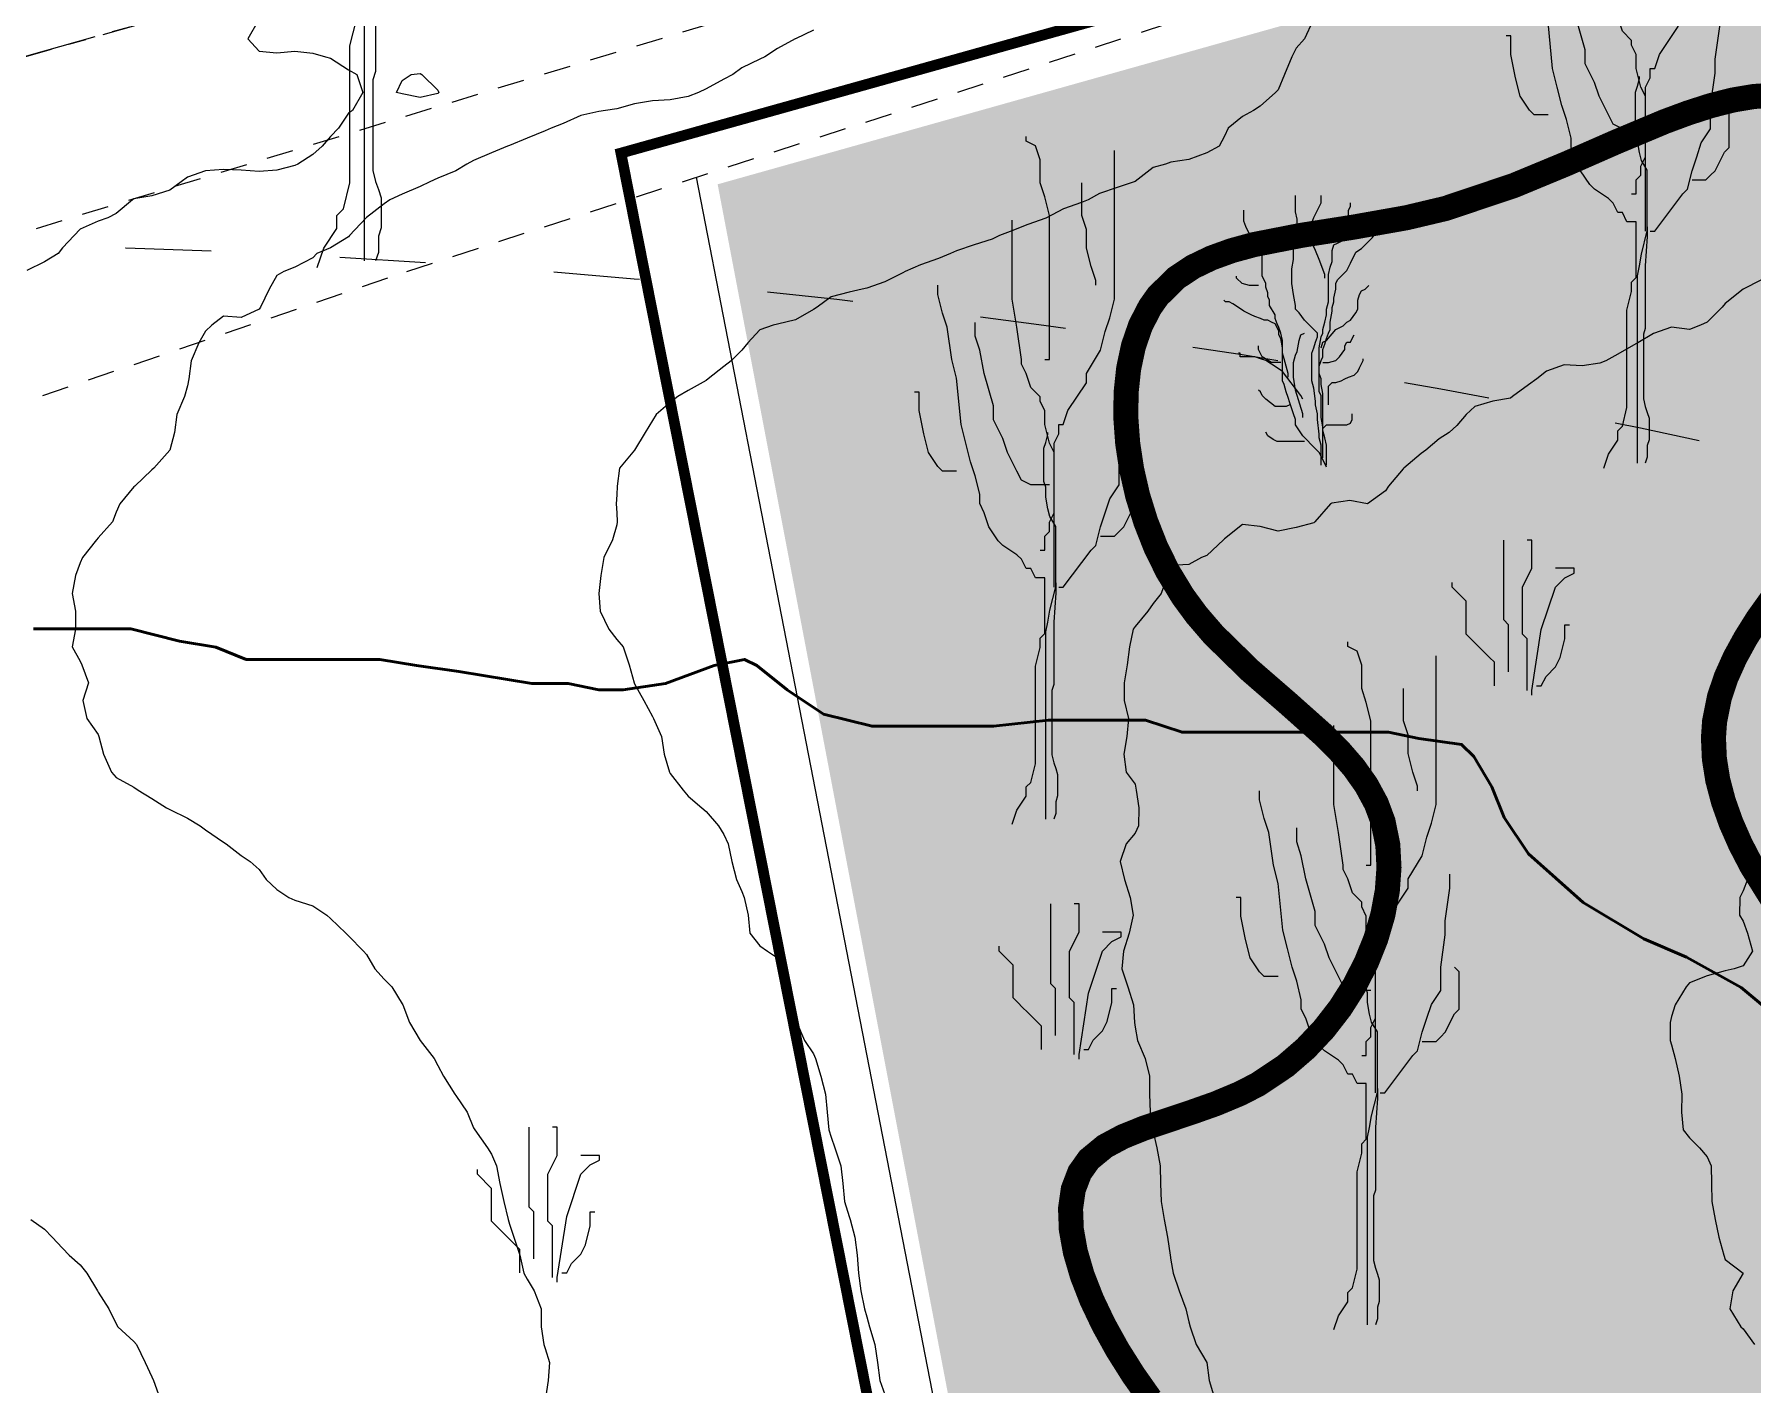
# Model space of a CAD drawing. Header units: centimetres. Extents: x 0 to 642158, y -847 to 649707.
# Drawn here: x 617004.47 to 617052.52, y 621337.13 to 621374.87 of the extents above; entities that cross this region are included whole.
import ezdxf

# ---------------------------------------------------------------- set-up
doc = ezdxf.new("R2010")
doc.units = ezdxf.units.CM
doc.header["$MEASUREMENT"] = 0
for name, pattern in [('ACAD_ISO03W100', [30, 12, -18]), ('ACAD_ISO08W100', [36, 24, -3, 6, -3]), ('CENTERX2', [4, 2.5, -0.5, 0.5, -0.5]), ('JIS_02_0.7', [1.35, 0.75, -0.6])]:
    doc.linetypes.add(name, pattern=pattern)
for name, color, linetype, lineweight in [('MEV_flux_V', 7, 'Continuous', 15), ('MEV_layout inondation', 5, 'Continuous', 15), ('MEV_legende 500e', 7, 'Continuous', 9), ('MEV_schema paysager_V', 7, 'Continuous', 20), ('MEV_vegetal_V', 7, 'Continuous', 25), ('WAL_parcellaire agricole', 7, 'JIS_02_0.7', 25), ('WAL_topographie 0.5', 253, 'Continuous', 20)]:
    doc.layers.add(name, color=color, linetype=linetype, lineweight=lineweight)
doc.layers.add('MEV_vegetal_Ha', color=104, linetype='Continuous', lineweight=15, transparency=0.31)
doc.layers.add('SPW_parcellaire cadastral', color=7, linetype='CENTERX2', lineweight=25, true_color=0xff0542)
doc.linetypes.add('FENCELINE1', pattern='A,6.35,-2.54,[133,ltypeshp.shx,S=2.54,R=0,X=-2.54,Y=0],-2.54,25.4', length=36.83)
picture_1 = doc.add_image_def('image2.png', size_in_pixel=(6614, 11023))

# ---------------------------------------------------------------- blocks, each defined once
blk = doc.blocks.new('legende vegetal')
for points in [[(617045.592, 621356.867), (617045.592, 621358.181), (617045.46, 621358.312), (617045.46, 621360.544)], [(617046.117, 621356.342), (617046.117, 621357.787), (617045.986, 621357.918), (617045.986, 621359.231), (617046.248, 621359.757), (617046.248, 621360.544), (617046.117, 621360.544)], [(617046.248, 621356.211), (617046.248, 621356.342), (617046.511, 621358.049), (617046.905, 621359.231), (617047.168, 621359.494), (617047.431, 621359.625), (617047.431, 621359.757), (617046.905, 621359.757)], [(617045.198, 621356.473), (617045.198, 621357.13), (617045.066, 621357.261), (617044.803, 621357.524), (617044.672, 621357.655), (617044.541, 621357.787), (617044.409, 621357.918), (617044.409, 621358.837), (617044.278, 621358.969), (617044.147, 621359.1), (617044.015, 621359.231), (617044.015, 621359.363)], [(617046.38, 621356.473), (617046.511, 621356.473), (617046.643, 621356.736), (617046.905, 621356.999), (617047.037, 621357.261), (617047.168, 621357.787), (617047.168, 621358.181), (617047.299, 621358.181)], [(617032.925, 621346.696), (617032.925, 621348.009), (617032.794, 621348.14), (617032.794, 621350.373)], [(617033.451, 621346.17), (617033.451, 621347.615), (617033.319, 621347.746), (617033.319, 621349.059), (617033.582, 621349.585), (617033.582, 621350.373), (617033.451, 621350.373)], [(617033.582, 621346.039), (617033.582, 621346.17), (617033.845, 621347.878), (617034.239, 621349.059), (617034.502, 621349.322), (617034.764, 621349.453), (617034.764, 621349.585), (617034.239, 621349.585)], [(617032.531, 621346.302), (617032.531, 621346.958), (617032.4, 621347.09), (617032.137, 621347.352), (617032.006, 621347.484), (617031.874, 621347.615), (617031.743, 621347.746), (617031.743, 621348.665), (617031.611, 621348.797), (617031.48, 621348.928), (617031.349, 621349.059), (617031.349, 621349.191)], [(617033.713, 621346.302), (617033.845, 621346.302), (617033.976, 621346.564), (617034.239, 621346.827), (617034.37, 621347.09), (617034.502, 621347.615), (617034.502, 621348.009), (617034.633, 621348.009)], [(617018.335, 621340.454), (617018.335, 621341.767), (617018.204, 621341.899), (617018.204, 621344.131)], [(617018.86, 621339.929), (617018.86, 621341.373), (617018.729, 621341.505), (617018.729, 621342.818), (617018.992, 621343.343), (617018.992, 621344.131), (617018.86, 621344.131)], [(617018.992, 621339.798), (617018.992, 621339.929), (617019.254, 621341.636), (617019.649, 621342.818), (617019.911, 621343.081), (617020.174, 621343.212), (617020.174, 621343.343), (617019.649, 621343.343)], [(617017.941, 621340.06), (617017.941, 621340.717), (617017.809, 621340.848), (617017.547, 621341.111), (617017.415, 621341.242), (617017.284, 621341.373), (617017.153, 621341.505), (617017.153, 621342.424), (617017.021, 621342.555), (617016.89, 621342.687), (617016.758, 621342.818), (617016.758, 621342.949)], [(617019.123, 621340.06), (617019.254, 621340.06), (617019.386, 621340.323), (617019.649, 621340.586), (617019.78, 621340.848), (617019.911, 621341.373), (617019.911, 621341.767), (617020.043, 621341.767)]]:
    blk.add_lwpolyline(points)
at = {"layer": 'MEV_vegetal_V'}
for points in [[(617012.279, 621368.162), (617012.462, 621368.709), (617012.826, 621369.256), (617012.826, 621369.62), (617013.008, 621369.803), (617013.191, 621370.532), (617013.191, 621374.36), (617013.374, 621375.09)], [(617013.603, 621368.352), (617013.603, 621375.709), (617013.68, 621376.092), (617013.757, 621376.552), (617013.987, 621377.472), (617013.987, 621379.848), (617013.757, 621380.23), (617013.68, 621380.537), (617013.603, 621380.997), (617013.603, 621381.38), (617013.526, 621381.61), (617013.526, 621382.913), (617013.603, 621383.143), (617013.68, 621383.449), (617013.68, 621383.526)], [(617049.037, 621370.223), (617049.166, 621370.223), (617049.166, 621370.613), (617049.297, 621370.742), (617049.297, 621371.002), (617049.427, 621371.262), (617049.427, 621373.21), (617049.556, 621373.47), (617049.556, 621373.73), (617049.686, 621373.73), (617049.817, 621374.119), (617050.336, 621374.899), (617050.336, 621375.159), (617050.726, 621375.808), (617050.856, 621376.327), (617050.985, 621376.717), (617051.116, 621377.237), (617051.116, 621381.393)], [(617049.427, 621369.184), (617049.427, 621372.951), (617049.297, 621373.21), (617049.166, 621373.73), (617049.166, 621374.119), (617049.037, 621374.379), (617049.037, 621374.509), (617048.777, 621374.769), (617048.647, 621375.159), (617048.517, 621375.418), (617048.517, 621375.548), (617048.387, 621376.457), (617048.257, 621377.237), (617048.257, 621379.445)], [(617013.987, 621377.625), (617013.987, 621377.241), (617013.91, 621376.092), (617013.91, 621373.64), (617013.833, 621373.41), (617013.833, 621370.881), (617013.91, 621370.574), (617013.987, 621370.344), (617014.063, 621370.114), (617014.063, 621369.271), (617013.987, 621369.042), (617013.987, 621368.581), (617013.91, 621368.352)], [(617048.257, 621362.56), (617048.387, 621362.949), (617048.647, 621363.339), (617048.647, 621363.599), (617048.777, 621363.729), (617048.907, 621364.248), (617048.907, 621366.976), (617049.037, 621367.496), (617049.037, 621367.755), (617049.166, 621367.885), (617049.166, 621369.444), (617048.907, 621369.444), (617048.777, 621369.703), (617048.647, 621369.703), (617048.517, 621369.963), (617048.387, 621370.093), (617047.998, 621370.353), (617047.867, 621370.483), (617047.608, 621370.872), (617047.478, 621371.262), (617047.347, 621371.522), (617047.347, 621371.782), (617047.218, 621372.301), (617047.088, 621372.691), (617046.958, 621373.21), (617046.828, 621373.73), (617046.698, 621375.028)], [(617049.297, 621372.041), (617048.777, 621372.041), (617048.517, 621372.171), (617048.387, 621372.431), (617048.127, 621372.951), (617047.998, 621373.34), (617047.737, 621373.86), (617047.737, 621374.249), (617047.478, 621375.159), (617047.347, 621375.808), (617047.218, 621376.197), (617047.218, 621376.587)], [(617049.556, 621369.184), (617049.686, 621369.184), (617050.466, 621370.223), (617050.596, 621370.353), (617050.726, 621370.872), (617050.856, 621371.262), (617050.985, 621371.652), (617051.246, 621372.041), (617051.246, 621372.691), (617051.375, 621373.6), (617051.375, 621373.99), (617051.505, 621374.899), (617051.505, 621375.288)], [(617046.698, 621372.431), (617046.308, 621372.431), (617046.179, 621372.561), (617045.918, 621372.951), (617045.789, 621373.47), (617045.659, 621374.119), (617045.659, 621374.639), (617045.528, 621374.639)], [(617049.2, 621362.695), (617049.2, 621367.937), (617049.255, 621368.21), (617049.31, 621368.537), (617049.474, 621369.192), (617049.474, 621370.885), (617049.31, 621371.158), (617049.255, 621371.376), (617049.2, 621371.704), (617049.2, 621371.977), (617049.146, 621372.14), (617049.146, 621373.069), (617049.2, 621373.233), (617049.255, 621373.451), (617049.255, 621373.505)], [(617050.726, 621370.613), (617051.116, 621370.613), (617051.246, 621370.742), (617051.375, 621370.872), (617051.636, 621371.392), (617051.765, 621371.522), (617051.765, 621372.561), (617051.636, 621372.691)], [(617032.623, 621365.593), (617032.753, 621365.593), (617032.753, 621369.619), (617032.623, 621370.138), (617032.493, 621370.528), (617032.493, 621371.178), (617032.363, 621371.567), (617032.103, 621371.697), (617032.103, 621371.827)], [(617032.493, 621360.268), (617032.623, 621360.268), (617032.623, 621360.657), (617032.753, 621360.787), (617032.753, 621361.047), (617032.883, 621361.307), (617032.883, 621363.255), (617033.013, 621363.514), (617033.013, 621363.774), (617033.143, 621363.774), (617033.273, 621364.164), (617033.792, 621364.943), (617033.792, 621365.203), (617034.182, 621365.852), (617034.312, 621366.372), (617034.442, 621366.762), (617034.572, 621367.281), (617034.572, 621371.437)], [(617034.052, 621367.671), (617034.052, 621367.8), (617033.922, 621368.19), (617033.792, 621368.71), (617033.792, 621369.23), (617033.663, 621369.619), (617033.663, 621370.528)], [(617040.505, 621362.586), (617040.454, 621362.689), (617040.3, 621362.997), (617040.197, 621363.099), (617040.094, 621363.202), (617039.94, 621363.356), (617039.837, 621363.458), (617039.632, 621363.766), (617039.632, 621363.92), (617039.581, 621364.074), (617039.478, 621364.382), (617039.427, 621364.536), (617039.376, 621364.69), (617039.324, 621364.895), (617039.273, 621364.998), (617039.273, 621366.127), (617039.222, 621366.332), (617039.17, 621366.486), (617039.119, 621366.589), (617039.068, 621366.743), (617039.068, 621366.845), (617038.913, 621367.102), (617038.913, 621367.256), (617038.862, 621367.358), (617038.862, 621367.461), (617038.811, 621367.615), (617038.811, 621367.718), (617038.76, 621367.82), (617038.708, 621367.923), (617038.708, 621368.539), (617038.657, 621368.641), (617038.606, 621368.795), (617038.503, 621368.898), (617038.452, 621369), (617038.349, 621369.103), (617038.298, 621369.206), (617038.246, 621369.308), (617038.195, 621369.462), (617038.195, 621369.77)], [(617040.351, 621362.637), (617040.351, 621363.202), (617040.3, 621363.407), (617040.3, 621363.51), (617040.248, 621363.92), (617040.248, 621364.074), (617040.197, 621364.331), (617040.197, 621364.433), (617040.146, 621364.793), (617040.094, 621364.998), (617040.094, 621365.768), (617040.146, 621365.922), (617040.197, 621366.075), (617040.248, 621366.229), (617040.248, 621366.332), (617040.146, 621366.435), (617040.043, 621366.537), (617039.889, 621366.691), (617039.735, 621366.897), (617039.632, 621366.999), (617039.632, 621367.102), (617039.581, 621367.41), (617039.53, 621367.718), (617039.53, 621368.128), (617039.581, 621368.385), (617039.581, 621368.795), (617039.632, 621368.898), (617039.684, 621369), (617039.684, 621369.514), (617039.632, 621369.719), (617039.632, 621370.181)], [(617040.454, 621367.871), (617040.454, 621367.974), (617040.3, 621368.385), (617040.197, 621368.641), (617040.146, 621368.744), (617040.146, 621368.898), (617040.094, 621369), (617040.094, 621369.411), (617040.146, 621369.565), (617040.351, 621369.975), (617040.351, 621370.181)], [(617040.505, 621362.637), (617040.505, 621363.202), (617040.454, 621363.407), (617040.402, 621363.612), (617040.402, 621363.715), (617040.351, 621363.972), (617040.351, 621364.587), (617040.3, 621364.69), (617040.3, 621365.922), (617040.351, 621366.229), (617040.402, 621366.332), (617040.402, 621366.435), (617040.454, 621366.64), (617040.505, 621366.845), (617040.505, 621366.999), (617040.556, 621367.204), (617040.556, 621367.974), (617040.607, 621368.179), (617040.659, 621368.333), (617040.659, 621368.641), (617040.71, 621368.795), (617040.813, 621368.846), (617041.018, 621368.949), (617041.121, 621369.103), (617041.121, 621369.77), (617041.172, 621369.873), (617041.172, 621369.975)], [(617032.883, 621359.228), (617032.883, 621362.995), (617032.753, 621363.255), (617032.623, 621363.774), (617032.623, 621364.164), (617032.493, 621364.424), (617032.493, 621364.554), (617032.233, 621364.813), (617032.103, 621365.203), (617031.973, 621365.463), (617031.973, 621365.593), (617031.844, 621366.502), (617031.714, 621367.281), (617031.714, 621369.489)], [(617040.402, 621362.843), (617040.402, 621364.639), (617040.351, 621364.895), (617040.351, 621365.049), (617040.3, 621365.203), (617040.3, 621365.408), (617040.351, 621365.562), (617040.402, 621365.665), (617040.402, 621365.87), (617040.454, 621366.024), (617040.505, 621366.178), (617040.556, 621366.332), (617040.607, 621366.435), (617040.607, 621366.64), (617040.659, 621366.948), (617040.659, 621367.05), (617040.71, 621367.204), (617040.71, 621367.307), (617040.761, 621367.564), (617040.761, 621367.718), (617040.813, 621367.82), (617041.07, 621368.077), (617041.172, 621368.282), (617041.224, 621368.385), (617041.275, 621368.487), (617041.326, 621368.59), (617041.48, 621368.692), (617041.583, 621368.795), (617041.788, 621369), (617041.891, 621369.154), (617041.891, 621369.462)], [(617049.474, 621369.301), (617049.474, 621369.028), (617049.419, 621368.21), (617049.419, 621366.463), (617049.365, 621366.299), (617049.365, 621364.497), (617049.419, 621364.278), (617049.474, 621364.115), (617049.528, 621363.951), (617049.528, 621363.35), (617049.474, 621363.187), (617049.474, 621362.859), (617049.419, 621362.695)], [(617038.606, 621367.666), (617038.349, 621367.666), (617038.143, 621367.718), (617037.989, 621367.871), (617037.989, 621367.923)], [(617031.714, 621352.605), (617031.844, 621352.994), (617032.103, 621353.384), (617032.103, 621353.644), (617032.233, 621353.773), (617032.363, 621354.293), (617032.363, 621357.02), (617032.493, 621357.54), (617032.493, 621357.8), (617032.623, 621357.93), (617032.623, 621359.488), (617032.363, 621359.488), (617032.233, 621359.748), (617032.103, 621359.748), (617031.973, 621360.008), (617031.844, 621360.138), (617031.454, 621360.397), (617031.324, 621360.527), (617031.064, 621360.917), (617030.934, 621361.307), (617030.804, 621361.566), (617030.804, 621361.826), (617030.674, 621362.345), (617030.544, 621362.735), (617030.414, 621363.255), (617030.284, 621363.774), (617030.154, 621365.073), (617030.024, 621365.593), (617029.895, 621366.502), (617029.764, 621366.892), (617029.635, 621367.411), (617029.635, 621367.671)], [(617040.351, 621365.922), (617040.402, 621366.075), (617040.505, 621366.127), (617040.761, 621366.435), (617040.967, 621366.537), (617041.07, 621366.64), (617041.172, 621366.691), (617041.326, 621366.897), (617041.378, 621366.999), (617041.378, 621367.256), (617041.429, 621367.41), (617041.48, 621367.512), (617041.583, 621367.564), (617041.685, 621367.666)], [(617039.427, 621365.101), (617039.427, 621365.203), (617039.324, 621365.614), (617039.273, 621365.768), (617039.273, 621365.922), (617039.222, 621366.178), (617039.17, 621366.281), (617039.17, 621366.383), (617039.119, 621366.486), (617039.068, 621366.589), (617038.965, 621366.64), (617038.862, 621366.691), (617038.76, 621366.691), (617038.657, 621366.743), (617038.503, 621366.794), (617038.4, 621366.845), (617038.195, 621366.948), (617038.041, 621367.05), (617037.887, 621367.153), (617037.784, 621367.204), (617037.682, 621367.204), (617037.63, 621367.256)], [(617032.753, 621362.086), (617032.233, 621362.086), (617031.973, 621362.216), (617031.844, 621362.475), (617031.583, 621362.995), (617031.454, 621363.385), (617031.194, 621363.904), (617031.194, 621364.294), (617030.934, 621365.203), (617030.804, 621365.852), (617030.674, 621366.242), (617030.674, 621366.632)], [(617039.222, 621365.511), (617038.965, 621365.511), (617038.708, 621365.665), (617038.606, 621365.87), (617038.606, 621365.973)], [(617039.837, 621363.972), (617039.837, 621364.074), (617039.632, 621364.741), (617039.581, 621365.101), (617039.581, 621365.511), (617039.632, 621365.716), (617039.684, 621365.819), (617039.735, 621366.127), (617039.786, 621366.281), (617039.889, 621366.332)], [(617040.402, 621365.511), (617040.556, 621365.511), (617040.761, 621365.562), (617040.864, 621365.665), (617041.018, 621365.87), (617041.018, 621365.973), (617041.07, 621366.075), (617041.172, 621366.075), (617041.224, 621366.178), (617041.275, 621366.281)], [(617039.837, 621364.485), (617039.786, 621364.587), (617039.273, 621365.254), (617039.119, 621365.357), (617038.811, 621365.562), (617038.657, 621365.614), (617038.503, 621365.665), (617038.092, 621365.665), (617038.092, 621365.768), (617038.041, 621365.768)], [(617040.556, 621364.331), (617040.556, 621364.844), (617040.659, 621364.947), (617040.761, 621364.947), (617040.916, 621364.998), (617041.018, 621365.049), (617041.121, 621365.101), (617041.275, 621365.152), (617041.378, 621365.254), (617041.429, 621365.357), (617041.531, 621365.562), (617041.531, 621365.614)], [(617033.013, 621359.228), (617033.143, 621359.228), (617033.922, 621360.268), (617034.052, 621360.397), (617034.182, 621360.917), (617034.312, 621361.307), (617034.442, 621361.696), (617034.702, 621362.086), (617034.702, 621362.735), (617034.832, 621363.644), (617034.832, 621364.034), (617034.962, 621364.943), (617034.962, 621365.333)], [(617030.154, 621362.475), (617029.764, 621362.475), (617029.635, 621362.606), (617029.375, 621362.995), (617029.245, 621363.514), (617029.115, 621364.164), (617029.115, 621364.683), (617028.985, 621364.683)], [(617039.478, 621364.331), (617039.376, 621364.279), (617039.068, 621364.279), (617038.811, 621364.485), (617038.708, 621364.587), (617038.657, 621364.69), (617038.606, 621364.741)], [(617040.402, 621363.51), (617040.402, 621363.664), (617040.505, 621363.766), (617041.07, 621363.766), (617041.172, 621363.818), (617041.224, 621363.92), (617041.224, 621364.074)], [(617032.657, 621352.74), (617032.657, 621357.981), (617032.711, 621358.254), (617032.766, 621358.582), (617032.93, 621359.237), (617032.93, 621360.929), (617032.766, 621361.202), (617032.711, 621361.421), (617032.657, 621361.749), (617032.657, 621362.021), (617032.602, 621362.185), (617032.602, 621363.113), (617032.657, 621363.277), (617032.711, 621363.495), (617032.711, 621363.55)], [(617039.889, 621363.305), (617039.119, 621363.305), (617039.016, 621363.356), (617038.862, 621363.458), (617038.811, 621363.561)], [(617034.182, 621360.657), (617034.572, 621360.657), (617034.702, 621360.787), (617034.832, 621360.917), (617035.092, 621361.437), (617035.221, 621361.566), (617035.221, 621362.606), (617035.092, 621362.735)], [(617032.93, 621359.346), (617032.93, 621359.073), (617032.876, 621358.254), (617032.876, 621356.507), (617032.821, 621356.343), (617032.821, 621354.542), (617032.876, 621354.323), (617032.93, 621354.159), (617032.984, 621353.996), (617032.984, 621353.395), (617032.93, 621353.231), (617032.93, 621352.903), (617032.876, 621352.74)], [(617041.617, 621351.463), (617041.747, 621351.463), (617041.747, 621355.489), (617041.617, 621356.008), (617041.488, 621356.398), (617041.488, 621357.047), (617041.358, 621357.437), (617041.098, 621357.567), (617041.098, 621357.697)], [(617041.488, 621346.137), (617041.617, 621346.137), (617041.617, 621346.527), (617041.747, 621346.657), (617041.747, 621346.916), (617041.878, 621347.177), (617041.878, 621349.125), (617042.007, 621349.384), (617042.007, 621349.644), (617042.137, 621349.644), (617042.267, 621350.034), (617042.787, 621350.813), (617042.787, 621351.073), (617043.177, 621351.722), (617043.307, 621352.242), (617043.436, 621352.631), (617043.567, 621353.151), (617043.567, 621357.307)], [(617043.047, 621353.54), (617043.047, 621353.67), (617042.917, 621354.06), (617042.787, 621354.58), (617042.787, 621355.099), (617042.657, 621355.489), (617042.657, 621356.398)], [(617041.878, 621345.098), (617041.878, 621348.865), (617041.747, 621349.125), (617041.617, 621349.644), (617041.617, 621350.034), (617041.488, 621350.294), (617041.488, 621350.423), (617041.228, 621350.683), (617041.098, 621351.073), (617040.968, 621351.333), (617040.968, 621351.463), (617040.838, 621352.371), (617040.708, 621353.151), (617040.708, 621355.359)], [(617040.708, 621338.474), (617040.838, 621338.864), (617041.098, 621339.254), (617041.098, 621339.513), (617041.228, 621339.643), (617041.358, 621340.163), (617041.358, 621342.89), (617041.488, 621343.41), (617041.488, 621343.67), (617041.617, 621343.799), (617041.617, 621345.358), (617041.358, 621345.358), (617041.228, 621345.618), (617041.098, 621345.618), (617040.968, 621345.878), (617040.838, 621346.008), (617040.448, 621346.267), (617040.318, 621346.397), (617040.059, 621346.787), (617039.928, 621347.177), (617039.798, 621347.436), (617039.798, 621347.696), (617039.669, 621348.215), (617039.539, 621348.605), (617039.409, 621349.125), (617039.279, 621349.644), (617039.149, 621350.943), (617039.019, 621351.463), (617038.889, 621352.371), (617038.759, 621352.761), (617038.629, 621353.281), (617038.629, 621353.54)], [(617041.747, 621347.956), (617041.228, 621347.956), (617040.968, 621348.085), (617040.838, 621348.345), (617040.578, 621348.865), (617040.448, 621349.254), (617040.188, 621349.774), (617040.188, 621350.164), (617039.928, 621351.073), (617039.798, 621351.722), (617039.669, 621352.112), (617039.669, 621352.502)], [(617042.007, 621345.098), (617042.137, 621345.098), (617042.917, 621346.137), (617043.047, 621346.267), (617043.177, 621346.787), (617043.307, 621347.177), (617043.436, 621347.566), (617043.697, 621347.956), (617043.697, 621348.605), (617043.826, 621349.514), (617043.826, 621349.904), (617043.956, 621350.813), (617043.956, 621351.203)], [(617039.149, 621348.345), (617038.759, 621348.345), (617038.629, 621348.475), (617038.369, 621348.865), (617038.24, 621349.384), (617038.109, 621350.034), (617038.109, 621350.553), (617037.979, 621350.553)], [(617041.651, 621338.609), (617041.651, 621343.851), (617041.706, 621344.124), (617041.761, 621344.451), (617041.925, 621345.107), (617041.925, 621346.799), (617041.761, 621347.072), (617041.706, 621347.29), (617041.651, 621347.618), (617041.651, 621347.891), (617041.597, 621348.055), (617041.597, 621348.983), (617041.651, 621349.147), (617041.706, 621349.365), (617041.706, 621349.42)], [(617043.177, 621346.527), (617043.567, 621346.527), (617043.697, 621346.657), (617043.826, 621346.787), (617044.086, 621347.306), (617044.216, 621347.436), (617044.216, 621348.475), (617044.086, 621348.605)], [(617041.925, 621345.216), (617041.925, 621344.943), (617041.87, 621344.124), (617041.87, 621342.377), (617041.815, 621342.213), (617041.815, 621340.411), (617041.87, 621340.193), (617041.925, 621340.029), (617041.979, 621339.865), (617041.979, 621339.265), (617041.925, 621339.101), (617041.925, 621338.773), (617041.87, 621338.609)]]:
    blk.add_lwpolyline(points, dxfattribs=at)

msp = doc.modelspace()

# ---------------------------------------------------------------- hatches: boundary and pattern name
at = {"layer": 'MEV_vegetal_Ha'}
h = msp.add_hatch(color=256, dxfattribs=at)
h.dxf.hatch_style = 1
h.paths.add_polyline_path([(617050.979, 621226.816), (617084.471, 621236.937), (617064.668, 621382.23), (617023.574, 621370.684)])

# ---------------------------------------------------------------- linework, layer by layer
at = {"layer": 'MEV_flux_V', "color": 30, "linetype": 'ACAD_ISO03W100', "ltscale": 0.2}
msp.add_lwpolyline([(616984.209, 621368.582, -0.092386), (617074.212, 621357.354)], format="xyb", dxfattribs=at)
at = {"layer": 'MEV_layout inondation', "lineweight": 50}
msp.add_lwpolyline([(617004.445, 621358.254), (617007.164, 621358.254), (617008.524, 621357.914), (617009.543, 621357.744), (617010.393, 621357.404), (617014.131, 621357.404), (617015.151, 621357.234), (617016.34, 621357.065), (617018.379, 621356.725), (617019.398, 621356.725), (617020.248, 621356.555), (617020.928, 621356.555), (617022.117, 621356.725), (617023.477, 621357.234), (617024.327, 621357.404), (617024.666, 621357.234), (617025.516, 621356.555), (617026.535, 621355.876), (617027.895, 621355.536), (617031.293, 621355.536), (617032.823, 621355.706), (617035.542, 621355.706), (617036.561, 621355.366), (617042.338, 621355.366), (617043.188, 621355.196), (617044.377, 621355.026), (617044.718, 621354.686), (617045.227, 621353.837), (617045.567, 621352.987), (617046.247, 621351.968), (617047.776, 621350.609), (617049.475, 621349.59), (617050.665, 621349.081), (617052.194, 621348.231), (617053.214, 621347.382)], dxfattribs=at)
at = {"layer": 'MEV_legende 500e', "color": 100, "linetype": 'ACAD_ISO08W100', "ltscale": 0.2, "const_width": 0.3}
msp.add_lwpolyline([(617050.184, 621223.774), (617087.812, 621235.73), (617066.591, 621384.341), (617020.869, 621371.556)], close=True, dxfattribs=at)
at = {"layer": 'MEV_schema paysager_V', "color": 51, "const_width": 0.7}
for points in [[(617035.672, 621336.729), (617035.194, 621337.409), (617034.756, 621338.104), (617034.368, 621338.805), (617034.036, 621339.501), (617033.77, 621340.183), (617033.577, 621340.843), (617033.465, 621341.469), (617033.443, 621342.054), (617033.519, 621342.588), (617033.7, 621343.061), (617033.96, 621343.426), (617034.406, 621343.793), (617034.915, 621344.065), (617035.501, 621344.301), (617036.819, 621344.741), (617037.509, 621344.985), (617038.192, 621345.271), (617038.684, 621345.525), (617039.457, 621346.042), (617040.02, 621346.529), (617040.53, 621347.071), (617040.985, 621347.658), (617041.381, 621348.281), (617041.714, 621348.93), (617041.981, 621349.595), (617042.178, 621350.266), (617042.302, 621350.933), (617042.349, 621351.586), (617042.316, 621352.217), (617042.182, 621352.87), (617041.995, 621353.371), (617041.714, 621353.89), (617041.366, 621354.38), (617040.961, 621354.847), (617040.509, 621355.298), (617039.513, 621356.185), (617038.461, 621357.097), (617037.441, 621358.095), (617036.969, 621358.644), (617036.585, 621359.166), (617036.155, 621359.874), (617035.823, 621360.551), (617035.545, 621361.257), (617035.32, 621361.981), (617035.152, 621362.714), (617035.041, 621363.445), (617034.989, 621364.166), (617034.997, 621364.865), (617035.068, 621365.533), (617035.202, 621366.161), (617035.401, 621366.737), (617035.667, 621367.252), (617035.885, 621367.56), (617036.403, 621368.069), (617036.865, 621368.375), (617037.384, 621368.625), (617037.952, 621368.83), (617038.565, 621368.997), (617039.899, 621369.258), (617041.339, 621369.484), (617042.839, 621369.75), (617043.932, 621370.009), (617045.844, 621370.651), (617047.301, 621371.254), (617048.711, 621371.872), (617050.062, 621372.438), (617050.713, 621372.679), (617051.344, 621372.882), (617051.955, 621373.038), (617052.545, 621373.138), (617053.111, 621373.175)], [(617053.435, 621359.618), (617052.661, 621358.536), (617052.322, 621357.995), (617052.024, 621357.451), (617051.778, 621356.903), (617051.59, 621356.347), (617051.454, 621355.668), (617051.423, 621355.209), (617051.449, 621354.625), (617051.543, 621354.034), (617051.7, 621353.438), (617051.913, 621352.837), (617052.178, 621352.236), (617052.49, 621351.634), (617053.233, 621350.441)]]:
    msp.add_lwpolyline(points, dxfattribs=at)
at = {"layer": 'MEV_schema paysager_V', "color": 60, "linetype": 'FENCELINE1', "ltscale": 0.2}
msp.add_lwpolyline([(616906.386, 621183), (617050.979, 621226.816), (617022.978, 621370.881)], dxfattribs=at)
at = {"layer": 'SPW_parcellaire cadastral'}
for points in [[(616961.682, 621561.505), (616957.161, 621536.964), (616965.501, 621523.284), (616971.233, 621514.366), (616974.374, 621509.591), (616975.304, 621510.352), (616983.527, 621516.007), (616989.386, 621518.755), (617051.624, 621539.157), (617050.488, 621531.376), (617066.617, 621465.843), (617068.014, 621447.174), (617068.141, 621431.299), (617065.63, 621389.514), (617029.25, 621381.354), (616971.753, 621365.049), (616944.019, 621346.288), (616891.176, 621232.847)], [(616994.605, 621177.519), (616985.886, 621207.147), (616944.019, 621346.288), (616971.753, 621365.049), (617029.25, 621381.354), (617065.63, 621389.514), (617071.741, 621390.887), (617073.221, 621360.179), (617089.684, 621313.243), (617093.033, 621290.202), (617101.744, 621209.692), (616994.605, 621177.519)]]:
    msp.add_lwpolyline(points, dxfattribs=at)
at = {"layer": 'WAL_parcellaire agricole'}
for points in [[(617074.99, 621405.826), (617079.477, 621394.729), (617028.48, 621376.724), (616977.982, 621361.385), (616955.316, 621352.215), (616947.151, 621345.548), (616890.498, 621232.042), (616879.673, 621242.435), (616887.281, 621252.278), (616936.702, 621350.426), (616951.649, 621364.432), (616973.557, 621372.595), (617074.99, 621405.826)], [(616895.475, 621229.376), (616956.531, 621348.168), (616997.029, 621362.172), (617014.885, 621368.246), (617066.24, 621384.966), (617081.824, 621276.897)]]:
    msp.add_lwpolyline(points, dxfattribs=at)
at = {"layer": 'WAL_topographie 0.5'}
for points in [[(617010.727, 621375.25), (617010.433, 621374.75), (617010.75, 621374.408), (617011.25, 621374.357), (617011.75, 621374.403), (617012.25, 621374.348), (617012.604, 621374.25), (617012.75, 621374.211), (617013.25, 621373.88), (617013.482, 621373.75), (617013.65, 621373.25), (617013.365, 621372.75), (617013.25, 621372.673), (617012.973, 621372.25), (617012.75, 621372.024), (617012.515, 621371.75), (617012.25, 621371.519), (617011.834, 621371.25), (617011.75, 621371.206), (617011.25, 621371.077), (617010.75, 621371.045), (617010.25, 621371.077), (617009.75, 621371.102), (617009.25, 621371.061), (617008.75, 621370.884), (617008.57, 621370.75), (617008.25, 621370.517), (617007.75, 621370.359), (617007.25, 621370.277), (617007.213, 621370.25), (617006.75, 621369.871), (617006.522, 621369.75), (617006.25, 621369.653), (617005.75, 621369.428), (617005.575, 621369.25), (617005.25, 621368.908), (617005.131, 621368.75), (617004.75, 621368.514), (617004.25, 621368.27)], [(617040.219, 621375.25), (617039.983, 621374.75), (617039.75, 621374.491), (617039.634, 621374.25), (617039.431, 621373.75), (617039.25, 621373.325), (617039.171, 621373.25), (617038.75, 621372.869), (617038.558, 621372.75), (617038.25, 621372.576), (617037.855, 621372.25), (617037.75, 621372.028), (617037.603, 621371.75), (617037.25, 621371.568), (617036.75, 621371.375), (617036.25, 621371.3), (617036.1, 621371.25), (617035.75, 621371.15), (617035.25, 621370.763), (617035.221, 621370.75), (617034.75, 621370.593), (617034.25, 621370.429), (617033.932, 621370.25), (617033.75, 621370.179), (617033.25, 621370), (617032.77, 621369.75), (617032.75, 621369.74), (617032.25, 621369.556), (617031.75, 621369.363), (617031.458, 621369.25), (617031.25, 621369.154), (617030.75, 621368.995), (617030.25, 621368.827), (617030.083, 621368.75), (617029.75, 621368.607), (617029.25, 621368.432), (617028.815, 621368.25), (617028.75, 621368.212), (617028.25, 621367.961), (617027.75, 621367.779), (617027.614, 621367.75), (617027.25, 621367.668), (617026.75, 621367.542), (617026.361, 621367.25), (617026.25, 621367.186), (617025.75, 621366.897), (617025.25, 621366.777), (617025.125, 621366.75), (617024.75, 621366.618), (617024.421, 621366.25), (617024.25, 621366.047), (617023.953, 621365.75), (617023.75, 621365.595), (617023.311, 621365.25), (617023.25, 621365.201), (617022.75, 621364.917), (617022.464, 621364.75), (617022.25, 621364.588), (617021.859, 621364.25), (617021.75, 621364.083), (617021.55, 621363.75), (617021.25, 621363.25), (617021.25, 621363.25), (617020.833, 621362.75), (617020.76, 621362.25), (617020.75, 621362), (617020.735, 621361.75), (617020.75, 621361.5), (617020.762, 621361.25), (617020.75, 621361.166), (617020.631, 621360.75), (617020.393, 621360.25), (617020.303, 621359.75), (617020.25, 621359.25), (617020.288, 621358.75), (617020.531, 621358.25), (617020.75, 621357.958), (617020.935, 621357.75), (617021.101, 621357.25), (617021.241, 621356.75), (617021.25, 621356.724), (617021.507, 621356.25), (617021.75, 621355.803), (617021.781, 621355.75), (617022, 621355.25), (617022.08, 621354.75), (617022.223, 621354.25), (617022.25, 621354.213), (617022.609, 621353.75), (617022.75, 621353.576), (617023.128, 621353.25), (617023.25, 621353.148), (617023.6, 621352.75), (617023.75, 621352.508), (617023.864, 621352.25), (617023.973, 621351.75), (617024.099, 621351.25), (617024.25, 621350.917), (617024.32, 621350.75), (617024.426, 621350.25), (617024.477, 621349.75), (617024.75, 621349.397), (617024.968, 621349.25), (617025.25, 621349.064), (617025.422, 621348.75), (617025.535, 621348.25), (617025.65, 621347.75), (617025.75, 621347.389), (617025.786, 621347.25), (617026, 621346.75), (617026.25, 621346.375), (617026.308, 621346.25), (617026.455, 621345.75), (617026.586, 621345.25), (617026.637, 621344.75), (617026.679, 621344.25), (617026.75, 621344.045), (617026.848, 621343.75), (617027.02, 621343.25), (617027.072, 621342.75), (617027.125, 621342.25), (617027.25, 621341.833), (617027.276, 621341.75), (617027.409, 621341.25), (617027.478, 621340.75), (617027.515, 621340.25), (617027.581, 621339.75), (617027.682, 621339.25), (617027.75, 621339.025), (617027.821, 621338.75), (617027.968, 621338.25), (617028.042, 621337.75), (617028.11, 621337.25), (617028.25, 621336.854)], [(617026.25, 621374.994), (617025.75, 621374.755), (617025.741, 621374.75), (617025.25, 621374.476), (617024.892, 621374.25), (617024.75, 621374.181), (617024.25, 621373.938), (617024.003, 621373.75), (617023.75, 621373.621), (617023.25, 621373.351), (617023.038, 621373.25), (617022.75, 621373.138), (617022.25, 621373.048), (617021.75, 621373.018), (617021.25, 621372.938), (617020.75, 621372.797), (617020.44, 621372.75), (617020.25, 621372.718), (617019.75, 621372.605), (617019.25, 621372.387), (617018.914, 621372.25), (617018.75, 621372.175), (617018.25, 621371.973), (617017.75, 621371.766), (617017.701, 621371.75), (617017.25, 621371.563), (617016.75, 621371.353), (617016.556, 621371.25), (617016.25, 621371.065), (617015.75, 621370.851), (617015.523, 621370.75), (617015.25, 621370.618), (617014.75, 621370.41), (617014.404, 621370.25), (617014.25, 621370.136), (617013.75, 621369.755), (617013.744, 621369.75), (617013.279, 621369.25), (617013.25, 621369.219), (617012.75, 621368.91), (617012.368, 621368.75), (617012.25, 621368.625), (617011.75, 621368.364), (617011.438, 621368.25), (617011.25, 621368.139), (617011.031, 621367.75), (617010.785, 621367.25), (617010.75, 621367.196), (617010.25, 621366.964), (617009.75, 621367), (617009.424, 621366.75), (617009.25, 621366.583), (617009.064, 621366.25), (617008.85, 621365.75), (617008.788, 621365.25), (617008.75, 621365.05), (617008.667, 621364.75), (617008.45, 621364.25), (617008.386, 621363.75), (617008.25, 621363.25), (617008.25, 621363.25), (617007.803, 621362.75), (617007.75, 621362.704), (617007.274, 621362.25), (617007.25, 621362.225), (617006.854, 621361.75), (617006.75, 621361.523), (617006.653, 621361.25), (617006.25, 621360.804), (617006.207, 621360.75), (617005.809, 621360.25), (617005.75, 621360.107), (617005.615, 621359.75), (617005.524, 621359.25), (617005.62, 621358.75), (617005.615, 621358.25), (617005.519, 621357.75), (617005.75, 621357.35), (617005.795, 621357.25), (617005.979, 621356.75), (617005.817, 621356.25), (617005.929, 621355.75), (617006.25, 621355.3), (617006.267, 621355.25), (617006.397, 621354.75), (617006.62, 621354.25), (617006.75, 621354.104), (617007.25, 621353.831), (617007.364, 621353.75), (617007.75, 621353.514), (617008.163, 621353.25), (617008.25, 621353.212), (617008.75, 621352.962), (617009.105, 621352.75), (617009.25, 621352.64), (617009.75, 621352.293), (617009.833, 621352.25), (617010.25, 621351.924), (617010.5, 621351.75), (617010.75, 621351.528), (617010.95, 621351.25), (617011.25, 621350.972), (617011.583, 621350.75), (617011.75, 621350.673), (617012.25, 621350.514), (617012.646, 621350.25), (617012.75, 621350.164), (617013.179, 621349.75), (617013.25, 621349.673), (617013.673, 621349.25), (617013.75, 621349.15), (617013.985, 621348.75), (617014.25, 621348.46), (617014.46, 621348.25), (617014.75, 621347.776), (617014.767, 621347.75), (617014.955, 621347.25), (617015.25, 621346.75), (617015.25, 621346.75), (617015.645, 621346.25), (617015.75, 621346.054), (617015.909, 621345.75), (617016.221, 621345.25), (617016.25, 621345.213), (617016.571, 621344.75), (617016.75, 621344.313), (617016.786, 621344.25), (617017.136, 621343.75), (617017.25, 621343.571), (617017.386, 621343.25), (617017.481, 621342.75), (617017.595, 621342.25), (617017.716, 621341.75), (617017.75, 621341.613), (617017.871, 621341.25), (617018.038, 621340.75), (617018.155, 621340.25), (617018.25, 621340.075), (617018.441, 621339.75), (617018.638, 621339.25), (617018.64, 621338.75), (617018.715, 621338.25), (617018.75, 621338.143), (617018.875, 621337.75), (617018.831, 621337.25), (617018.764, 621336.75)], [(617015.778, 621373.25), (617015.75, 621373.221), (617015.25, 621373.112), (617014.75, 621373.212), (617014.592, 621373.25), (617014.75, 621373.583), (617015, 621373.75), (617015.25, 621373.781), (617015.304, 621373.75), (617015.75, 621373.319), (617015.778, 621373.25)], [(617052.75, 621368), (617052.25, 621367.75), (617052.25, 621367.75), (617051.75, 621367.35), (617051.667, 621367.25), (617051.25, 621366.833), (617051.062, 621366.75), (617050.75, 621366.625), (617050.25, 621366.687), (617049.75, 621366.518), (617049.309, 621366.25), (617049.25, 621366.221), (617048.75, 621365.935), (617048.417, 621365.75), (617048.25, 621365.681), (617047.75, 621365.609), (617047.25, 621365.633), (617046.75, 621365.464), (617046.482, 621365.25), (617046.25, 621365.074), (617045.806, 621364.75), (617045.75, 621364.706), (617045.25, 621364.621), (617044.75, 621364.472), (617044.51, 621364.25), (617044.25, 621363.94), (617044.028, 621363.75), (617043.75, 621363.565), (617043.381, 621363.25), (617043.25, 621363.162), (617042.767, 621362.75), (617042.75, 621362.734), (617042.331, 621362.25), (617042.25, 621362.113), (617041.75, 621361.75), (617041.75, 621361.75), (617041.75, 621361.75), (617041.25, 621361.841), (617040.75, 621361.769), (617040.717, 621361.75), (617040.276, 621361.25), (617040.25, 621361.219), (617039.75, 621361.092), (617039.25, 621360.991), (617038.75, 621361.117), (617038.25, 621361.17), (617037.75, 621360.771), (617037.719, 621360.75), (617037.25, 621360.309), (617037.107, 621360.25), (617036.75, 621360.058), (617036.25, 621360.028), (617036.154, 621359.75), (617035.982, 621359.25), (617035.75, 621358.967), (617035.603, 621358.75), (617035.25, 621358.321), (617035.191, 621358.25), (617035.088, 621357.75), (617035.03, 621357.25), (617034.943, 621356.75), (617034.946, 621356.25), (617035.06, 621355.75), (617035.016, 621355.25), (617034.938, 621354.75), (617035, 621354.25), (617035.25, 621353.917), (617035.281, 621353.75), (617035.356, 621353.25), (617035.347, 621352.75), (617035.25, 621352.544), (617035, 621352.25), (617034.833, 621351.75), (617034.948, 621351.25), (617035.112, 621350.75), (617035.193, 621350.25), (617035.083, 621349.75), (617034.922, 621349.25), (617034.875, 621348.75), (617035.044, 621348.25), (617035.203, 621347.75), (617035.228, 621347.25), (617035.25, 621347.125), (617035.317, 621346.75), (617035.527, 621346.25), (617035.652, 621345.75), (617035.65, 621345.25), (617035.667, 621344.75), (617035.739, 621344.25), (617035.75, 621344.194), (617035.855, 621343.75), (617035.946, 621343.25), (617035.961, 621342.75), (617035.978, 621342.25), (617036.065, 621341.75), (617036.159, 621341.25), (617036.23, 621340.75), (617036.25, 621340.607), (617036.31, 621340.25), (617036.478, 621339.75), (617036.668, 621339.25), (617036.75, 621338.886), (617036.784, 621338.75), (617036.953, 621338.25), (617037.25, 621337.75), (617037.25, 621337.75), (617037.319, 621337.25), (617037.466, 621336.75)], [(617052.53, 621351.75), (617052.371, 621351.25), (617052.25, 621350.932), (617052.159, 621350.75), (617052.15, 621350.25), (617052.25, 621350.083), (617052.375, 621349.75), (617052.513, 621349.25), (617052.25, 621348.833), (617052, 621348.75), (617051.75, 621348.694), (617051.25, 621348.558), (617050.75, 621348.361), (617050.659, 621348.25), (617050.35, 621347.75), (617050.25, 621347.417), (617050.214, 621347.25), (617050.208, 621346.75), (617050.25, 621346.625), (617050.355, 621346.25), (617050.467, 621345.75), (617050.54, 621345.25), (617050.533, 621344.75), (617050.575, 621344.25), (617050.75, 621344.031), (617051.031, 621343.75), (617051.25, 621343.5), (617051.359, 621343.25), (617051.371, 621342.75), (617051.378, 621342.25), (617051.47, 621341.75), (617051.576, 621341.25), (617051.712, 621340.75), (617051.75, 621340.625), (617052.25, 621340.25), (617052.25, 621340.25), (617052.25, 621340.25), (617051.964, 621339.75), (617051.885, 621339.25), (617052.185, 621338.75), (617052.25, 621338.692), (617052.569, 621338.25)], [(617004.365, 621341.75), (617004.75, 621341.472), (617004.961, 621341.25), (617005.25, 621340.945), (617005.434, 621340.75), (617005.75, 621340.477), (617005.935, 621340.25), (617006.232, 621339.75), (617006.25, 621339.719), (617006.55, 621339.25), (617006.75, 621338.833), (617006.796, 621338.75), (617007.25, 621338.333), (617007.324, 621338.25), (617007.564, 621337.75), (617007.75, 621337.344), (617007.795, 621337.25), (617007.974, 621336.75)]]:
    msp.add_lwpolyline(points, dxfattribs=at)

# ---------------------------------------------------------------- block references
at = {"layer": 'MEV_vegetal_V'}
msp.add_blockref('legende vegetal', (0.098, 0.193), dxfattribs=at)

# ---------------------------------------------------------------- pictures from other files: only their frames are drawn
image = msp.add_image(picture_1, insert=(616830.845, 620745.783), size_in_units=(429.466, 715.756), dxfattribs=dict(brightness=75))
image.dxf.flags = 7

doc.saveas('drawing.dxf')
